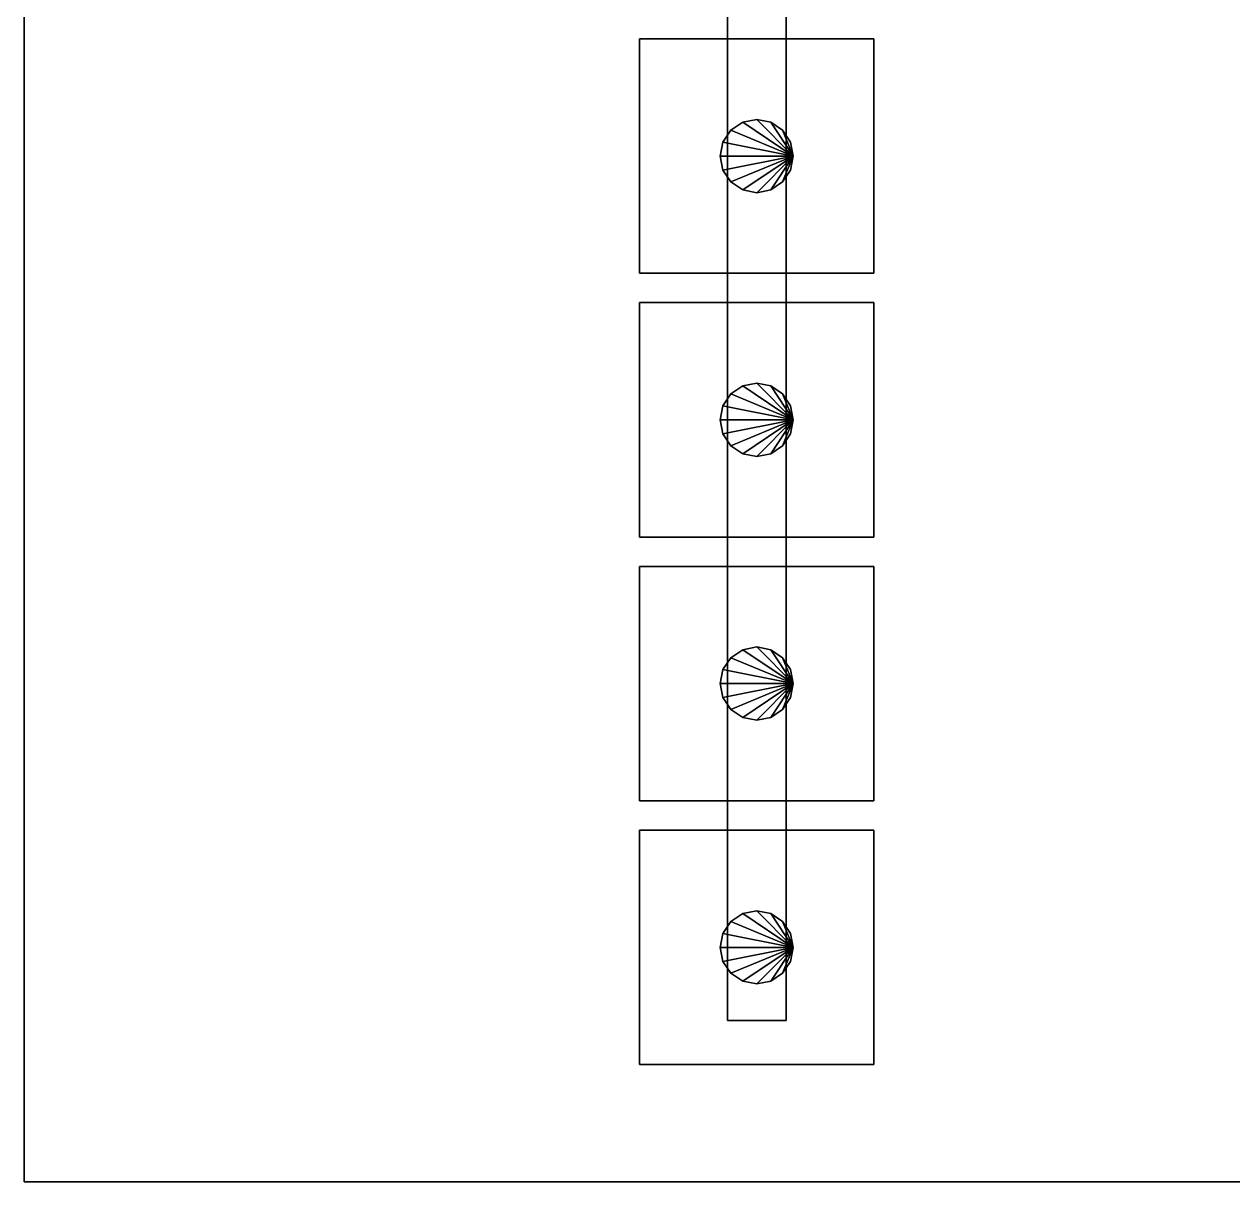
# Model space of a CAD drawing. Header units: metres. Extents: x -2.25 to 1.3, y -0.7 to 2.1.
# Drawn here: x -1.3 to -0.475, y -0.7 to 0.09 of the extents above; entities that cross this region are included whole.
import ezdxf

# ---------------------------------------------------------------- set-up
doc = ezdxf.new("R2010")
doc.units = ezdxf.units.M
doc.layers.add('BLOK_OZEL_PLATFORM', color=140, linetype='CONTINUOUS')
doc.layers.add('MONTAJ_BORULARI', color=2, linetype='CONTINUOUS')

msp = doc.modelspace()

# ---------------------------------------------------------------- linework, layer by layer
at = {"layer": 'BLOK_OZEL_PLATFORM'}
for p, q in [((-1.3, 0.7, -0.05), (-1.3, -0.7, -0.05)), ((-1.3, 0.7), (-1.3, -0.7)), ((-1.3, -0.7, -0.05), (1.3, -0.7, -0.05)), ((-1.3, -0.7), (1.3, -0.7)), ((-1.3, -0.7, -0.05), (-1.3, -0.7))]:
    msp.add_line(p, q, dxfattribs=at)
for points in [[(-1.3, -0.7, -0.05), (1.3, -0.7, -0.05), (1.3, 0.7, -0.05), (-1.3, 0.7, -0.05)], [(-1.3, -0.7), (1.3, -0.7), (1.3, 0.7), (-1.3, 0.7)], [(-1.3, -0.7, -0.05), (-1.3, 0.7, -0.05), (-1.3, 0.7), (-1.3, -0.7)], [(-1.3, -0.7, -0.05), (1.3, -0.7, -0.05), (1.3, -0.7), (-1.3, -0.7)]]:
    msp.add_3dface(points, dxfattribs=at)
at = {"layer": 'MONTAJ_BORULARI'}
for p, q in [((-0.82, 0.59, 0.73), (-0.82, -0.59, 0.73)), ((-0.82, 0.59, 0.77), (-0.82, -0.59, 0.77)), ((-0.82, 0.59, 1.43), (-0.82, -0.59, 1.43)), ((-0.82, 0.59, 1.47), (-0.82, -0.59, 1.47)), ((-0.78, -0.59, 0.73), (-0.78, 0.59, 0.73)), ((-0.78, -0.59, 0.77), (-0.78, 0.59, 0.77)), ((-0.78, -0.59, 1.43), (-0.78, 0.59, 1.43)), ((-0.78, -0.59, 1.47), (-0.78, 0.59, 1.47)), ((-0.72, 0.08), (-0.88, 0.08)), ((-0.88, 0.08), (-0.88, -0.08)), ((-0.72, 0.08, 0.015), (-0.88, 0.08, 0.015)), ((-0.88, 0.08, 0.015), (-0.88, -0.08, 0.015)), ((-0.88, 0.08), (-0.88, 0.08, 0.015)), ((-0.72, -0.08), (-0.72, 0.08)), ((-0.72, -0.08, 0.015), (-0.72, 0.08, 0.015)), ((-0.72, 0.08), (-0.72, 0.08, 0.015)), ((-0.8, 0.025), (-0.80957, 0.0231)), ((-0.8, 0.025, 1.85), (-0.80957, 0.0231, 1.85)), ((-0.79043, 0.0231), (-0.8, 0.025)), ((-0.79043, 0.0231, 1.85), (-0.8, 0.025, 1.85)), ((-0.8, 0.025), (-0.8, 0.025, 1.85)), ((-0.81768, 0.01768), (-0.8231, 0.00957)), ((-0.81768, 0.01768, 1.85), (-0.8231, 0.00957, 1.85)), ((-0.80957, 0.0231), (-0.81768, 0.01768)), ((-0.80957, 0.0231, 1.85), (-0.81768, 0.01768, 1.85)), ((-0.78232, 0.01768), (-0.79043, 0.0231)), ((-0.78232, 0.01768, 1.85), (-0.79043, 0.0231, 1.85)), ((-0.7769, 0.00957), (-0.78232, 0.01768)), ((-0.7769, 0.00957, 1.85), (-0.78232, 0.01768, 1.85)), ((-0.8231, 0.00957), (-0.825, 0)), ((-0.8231, 0.00957, 1.85), (-0.825, 0, 1.85)), ((-0.775, 0), (-0.7769, 0.00957)), ((-0.775, 0, 1.85), (-0.7769, 0.00957, 1.85)), ((-0.825, 0), (-0.8231, -0.00957)), ((-0.825, 0, 1.85), (-0.8231, -0.00957, 1.85)), ((-0.825, 0), (-0.825, 0, 1.85)), ((-0.7769, -0.00957), (-0.775, 0)), ((-0.7769, -0.00957, 1.85), (-0.775, 0, 1.85)), ((-0.775, 0), (-0.775, 0, 1.85)), ((-0.8231, -0.00957), (-0.81768, -0.01768)), ((-0.8231, -0.00957, 1.85), (-0.81768, -0.01768, 1.85)), ((-0.78232, -0.01768), (-0.7769, -0.00957)), ((-0.78232, -0.01768, 1.85), (-0.7769, -0.00957, 1.85)), ((-0.81768, -0.01768), (-0.80957, -0.0231)), ((-0.81768, -0.01768, 1.85), (-0.80957, -0.0231, 1.85)), ((-0.80957, -0.0231), (-0.8, -0.025)), ((-0.80957, -0.0231, 1.85), (-0.8, -0.025, 1.85)), ((-0.8, -0.025), (-0.79043, -0.0231)), ((-0.8, -0.025, 1.85), (-0.79043, -0.0231, 1.85)), ((-0.79043, -0.0231), (-0.78232, -0.01768)), ((-0.79043, -0.0231, 1.85), (-0.78232, -0.01768, 1.85)), ((-0.8, -0.025), (-0.8, -0.025, 1.85)), ((-0.88, -0.08), (-0.72, -0.08)), ((-0.88, -0.08, 0.015), (-0.72, -0.08, 0.015)), ((-0.88, -0.08), (-0.88, -0.08, 0.015)), ((-0.72, -0.08), (-0.72, -0.08, 0.015)), ((-0.72, -0.1), (-0.88, -0.1)), ((-0.88, -0.1), (-0.88, -0.26)), ((-0.72, -0.1, 0.015), (-0.88, -0.1, 0.015)), ((-0.88, -0.1, 0.015), (-0.88, -0.26, 0.015)), ((-0.88, -0.1), (-0.88, -0.1, 0.015)), ((-0.72, -0.26), (-0.72, -0.1)), ((-0.72, -0.26, 0.015), (-0.72, -0.1, 0.015)), ((-0.72, -0.1), (-0.72, -0.1, 0.015)), ((-0.8, -0.155), (-0.80957, -0.1569)), ((-0.8, -0.155, 1.85), (-0.80957, -0.1569, 1.85)), ((-0.79043, -0.1569), (-0.8, -0.155)), ((-0.79043, -0.1569, 1.85), (-0.8, -0.155, 1.85)), ((-0.8, -0.155), (-0.8, -0.155, 1.85)), ((-0.81768, -0.16232), (-0.8231, -0.17043)), ((-0.81768, -0.16232, 1.85), (-0.8231, -0.17043, 1.85)), ((-0.80957, -0.1569), (-0.81768, -0.16232)), ((-0.80957, -0.1569, 1.85), (-0.81768, -0.16232, 1.85)), ((-0.78232, -0.16232), (-0.79043, -0.1569)), ((-0.78232, -0.16232, 1.85), (-0.79043, -0.1569, 1.85)), ((-0.7769, -0.17043), (-0.78232, -0.16232)), ((-0.7769, -0.17043, 1.85), (-0.78232, -0.16232, 1.85)), ((-0.8231, -0.17043), (-0.825, -0.18)), ((-0.8231, -0.17043, 1.85), (-0.825, -0.18, 1.85)), ((-0.775, -0.18), (-0.7769, -0.17043)), ((-0.775, -0.18, 1.85), (-0.7769, -0.17043, 1.85)), ((-0.825, -0.18), (-0.8231, -0.18957)), ((-0.825, -0.18, 1.85), (-0.8231, -0.18957, 1.85)), ((-0.825, -0.18), (-0.825, -0.18, 1.85)), ((-0.7769, -0.18957), (-0.775, -0.18)), ((-0.7769, -0.18957, 1.85), (-0.775, -0.18, 1.85)), ((-0.775, -0.18), (-0.775, -0.18, 1.85)), ((-0.8231, -0.18957), (-0.81768, -0.19768)), ((-0.8231, -0.18957, 1.85), (-0.81768, -0.19768, 1.85)), ((-0.78232, -0.19768), (-0.7769, -0.18957)), ((-0.78232, -0.19768, 1.85), (-0.7769, -0.18957, 1.85)), ((-0.81768, -0.19768), (-0.80957, -0.2031)), ((-0.81768, -0.19768, 1.85), (-0.80957, -0.2031, 1.85)), ((-0.79043, -0.2031), (-0.78232, -0.19768)), ((-0.79043, -0.2031, 1.85), (-0.78232, -0.19768, 1.85)), ((-0.80957, -0.2031), (-0.8, -0.205)), ((-0.80957, -0.2031, 1.85), (-0.8, -0.205, 1.85)), ((-0.8, -0.205), (-0.79043, -0.2031)), ((-0.8, -0.205, 1.85), (-0.79043, -0.2031, 1.85)), ((-0.8, -0.205), (-0.8, -0.205, 1.85)), ((-0.88, -0.26), (-0.72, -0.26)), ((-0.88, -0.26, 0.015), (-0.72, -0.26, 0.015)), ((-0.88, -0.26), (-0.88, -0.26, 0.015)), ((-0.72, -0.26), (-0.72, -0.26, 0.015)), ((-0.72, -0.28), (-0.88, -0.28)), ((-0.88, -0.28), (-0.88, -0.44)), ((-0.72, -0.28, 0.015), (-0.88, -0.28, 0.015)), ((-0.88, -0.28, 0.015), (-0.88, -0.44, 0.015)), ((-0.88, -0.28), (-0.88, -0.28, 0.015)), ((-0.72, -0.44), (-0.72, -0.28)), ((-0.72, -0.44, 0.015), (-0.72, -0.28, 0.015)), ((-0.72, -0.28), (-0.72, -0.28, 0.015)), ((-0.80957, -0.3369), (-0.81768, -0.34232)), ((-0.80957, -0.3369, 1.85), (-0.81768, -0.34232, 1.85)), ((-0.8, -0.335), (-0.80957, -0.3369)), ((-0.8, -0.335, 1.85), (-0.80957, -0.3369, 1.85)), ((-0.79043, -0.3369), (-0.8, -0.335)), ((-0.79043, -0.3369, 1.85), (-0.8, -0.335, 1.85)), ((-0.8, -0.335), (-0.8, -0.335, 1.85)), ((-0.78232, -0.34232), (-0.79043, -0.3369)), ((-0.78232, -0.34232, 1.85), (-0.79043, -0.3369, 1.85)), ((-0.81768, -0.34232), (-0.8231, -0.35043)), ((-0.81768, -0.34232, 1.85), (-0.8231, -0.35043, 1.85)), ((-0.7769, -0.35043), (-0.78232, -0.34232)), ((-0.7769, -0.35043, 1.85), (-0.78232, -0.34232, 1.85)), ((-0.8231, -0.35043), (-0.825, -0.36)), ((-0.8231, -0.35043, 1.85), (-0.825, -0.36, 1.85)), ((-0.775, -0.36), (-0.7769, -0.35043)), ((-0.775, -0.36, 1.85), (-0.7769, -0.35043, 1.85)), ((-0.825, -0.36), (-0.8231, -0.36957)), ((-0.825, -0.36, 1.85), (-0.8231, -0.36957, 1.85)), ((-0.825, -0.36), (-0.825, -0.36, 1.85)), ((-0.7769, -0.36957), (-0.775, -0.36)), ((-0.7769, -0.36957, 1.85), (-0.775, -0.36, 1.85)), ((-0.775, -0.36), (-0.775, -0.36, 1.85)), ((-0.8231, -0.36957), (-0.81768, -0.37768)), ((-0.8231, -0.36957, 1.85), (-0.81768, -0.37768, 1.85)), ((-0.78232, -0.37768), (-0.7769, -0.36957)), ((-0.78232, -0.37768, 1.85), (-0.7769, -0.36957, 1.85)), ((-0.81768, -0.37768), (-0.80957, -0.3831)), ((-0.81768, -0.37768, 1.85), (-0.80957, -0.3831, 1.85)), ((-0.79043, -0.3831), (-0.78232, -0.37768)), ((-0.79043, -0.3831, 1.85), (-0.78232, -0.37768, 1.85)), ((-0.80957, -0.3831), (-0.8, -0.385)), ((-0.80957, -0.3831, 1.85), (-0.8, -0.385, 1.85)), ((-0.8, -0.385), (-0.79043, -0.3831)), ((-0.8, -0.385, 1.85), (-0.79043, -0.3831, 1.85)), ((-0.8, -0.385), (-0.8, -0.385, 1.85)), ((-0.88, -0.44), (-0.72, -0.44)), ((-0.88, -0.44, 0.015), (-0.72, -0.44, 0.015)), ((-0.88, -0.44), (-0.88, -0.44, 0.015)), ((-0.72, -0.44), (-0.72, -0.44, 0.015)), ((-0.72, -0.46), (-0.88, -0.46)), ((-0.88, -0.46), (-0.88, -0.62)), ((-0.72, -0.46, 0.015), (-0.88, -0.46, 0.015)), ((-0.88, -0.46, 0.015), (-0.88, -0.62, 0.015)), ((-0.88, -0.46), (-0.88, -0.46, 0.015)), ((-0.72, -0.62), (-0.72, -0.46)), ((-0.72, -0.62, 0.015), (-0.72, -0.46, 0.015)), ((-0.72, -0.46), (-0.72, -0.46, 0.015)), ((-0.80957, -0.5169), (-0.81768, -0.52232)), ((-0.80957, -0.5169, 1.85), (-0.81768, -0.52232, 1.85)), ((-0.8, -0.515), (-0.80957, -0.5169)), ((-0.8, -0.515, 1.85), (-0.80957, -0.5169, 1.85)), ((-0.79043, -0.5169), (-0.8, -0.515)), ((-0.79043, -0.5169, 1.85), (-0.8, -0.515, 1.85)), ((-0.8, -0.515), (-0.8, -0.515, 1.85)), ((-0.78232, -0.52232), (-0.79043, -0.5169)), ((-0.78232, -0.52232, 1.85), (-0.79043, -0.5169, 1.85)), ((-0.81768, -0.52232), (-0.8231, -0.53043)), ((-0.81768, -0.52232, 1.85), (-0.8231, -0.53043, 1.85)), ((-0.7769, -0.53043), (-0.78232, -0.52232)), ((-0.7769, -0.53043, 1.85), (-0.78232, -0.52232, 1.85)), ((-0.8231, -0.53043), (-0.825, -0.54)), ((-0.8231, -0.53043, 1.85), (-0.825, -0.54, 1.85)), ((-0.775, -0.54), (-0.7769, -0.53043)), ((-0.775, -0.54, 1.85), (-0.7769, -0.53043, 1.85)), ((-0.825, -0.54), (-0.8231, -0.54957)), ((-0.825, -0.54, 1.85), (-0.8231, -0.54957, 1.85)), ((-0.825, -0.54), (-0.825, -0.54, 1.85)), ((-0.7769, -0.54957), (-0.775, -0.54)), ((-0.7769, -0.54957, 1.85), (-0.775, -0.54, 1.85)), ((-0.775, -0.54), (-0.775, -0.54, 1.85)), ((-0.8231, -0.54957), (-0.81768, -0.55768)), ((-0.8231, -0.54957, 1.85), (-0.81768, -0.55768, 1.85)), ((-0.78232, -0.55768), (-0.7769, -0.54957)), ((-0.78232, -0.55768, 1.85), (-0.7769, -0.54957, 1.85)), ((-0.81768, -0.55768), (-0.80957, -0.5631)), ((-0.81768, -0.55768, 1.85), (-0.80957, -0.5631, 1.85)), ((-0.79043, -0.5631), (-0.78232, -0.55768)), ((-0.79043, -0.5631, 1.85), (-0.78232, -0.55768, 1.85)), ((-0.80957, -0.5631), (-0.8, -0.565)), ((-0.80957, -0.5631, 1.85), (-0.8, -0.565, 1.85)), ((-0.8, -0.565), (-0.79043, -0.5631)), ((-0.8, -0.565, 1.85), (-0.79043, -0.5631, 1.85)), ((-0.8, -0.565), (-0.8, -0.565, 1.85)), ((-0.82, -0.59, 0.73), (-0.78, -0.59, 0.73)), ((-0.82, -0.59, 0.77), (-0.78, -0.59, 0.77)), ((-0.82, -0.59, 0.73), (-0.82, -0.59, 0.77)), ((-0.82, -0.59, 1.43), (-0.78, -0.59, 1.43)), ((-0.82, -0.59, 1.47), (-0.78, -0.59, 1.47)), ((-0.82, -0.59, 1.43), (-0.82, -0.59, 1.47)), ((-0.78, -0.59, 0.73), (-0.78, -0.59, 0.77)), ((-0.78, -0.59, 1.43), (-0.78, -0.59, 1.47)), ((-0.88, -0.62), (-0.72, -0.62)), ((-0.88, -0.62, 0.015), (-0.72, -0.62, 0.015)), ((-0.88, -0.62), (-0.88, -0.62, 0.015)), ((-0.72, -0.62), (-0.72, -0.62, 0.015))]:
    msp.add_line(p, q, dxfattribs=at)
for points in [[(-0.82, -0.59, 0.73), (-0.78, -0.59, 0.73), (-0.78, 0.59, 0.73), (-0.82, 0.59, 0.73)], [(-0.82, -0.59, 0.77), (-0.78, -0.59, 0.77), (-0.78, 0.59, 0.77), (-0.82, 0.59, 0.77)], [(-0.82, -0.59, 0.73), (-0.82, 0.59, 0.73), (-0.82, 0.59, 0.77), (-0.82, -0.59, 0.77)], [(-0.82, -0.59, 1.43), (-0.78, -0.59, 1.43), (-0.78, 0.59, 1.43), (-0.82, 0.59, 1.43)], [(-0.82, -0.59, 1.47), (-0.78, -0.59, 1.47), (-0.78, 0.59, 1.47), (-0.82, 0.59, 1.47)], [(-0.82, -0.59, 1.43), (-0.82, 0.59, 1.43), (-0.82, 0.59, 1.47), (-0.82, -0.59, 1.47)], [(-0.78, -0.59, 0.73), (-0.78, 0.59, 0.73), (-0.78, 0.59, 0.77), (-0.78, -0.59, 0.77)], [(-0.78, -0.59, 1.43), (-0.78, 0.59, 1.43), (-0.78, 0.59, 1.47), (-0.78, -0.59, 1.47)], [(-0.88, -0.08), (-0.72, -0.08), (-0.72, 0.08), (-0.88, 0.08)], [(-0.88, -0.08, 0.015), (-0.72, -0.08, 0.015), (-0.72, 0.08, 0.015), (-0.88, 0.08, 0.015)], [(-0.88, 0.08), (-0.72, 0.08), (-0.72, 0.08, 0.015), (-0.88, 0.08, 0.015)], [(-0.88, -0.08), (-0.88, 0.08), (-0.88, 0.08, 0.015), (-0.88, -0.08, 0.015)], [(-0.72, -0.08), (-0.72, 0.08), (-0.72, 0.08, 0.015), (-0.72, -0.08, 0.015)], [(-0.8, 0.025), (-0.80957, 0.0231), (-0.80957, 0.0231, 1.85), (-0.8, 0.025, 1.85)], [(-0.775, 0), (-0.8, 0.025), (-0.80957, 0.0231)], [(-0.775, 0, 1.85), (-0.8, 0.025, 1.85), (-0.80957, 0.0231, 1.85)], [(-0.79043, 0.0231), (-0.8, 0.025), (-0.8, 0.025, 1.85), (-0.79043, 0.0231, 1.85)], [(-0.775, 0), (-0.79043, 0.0231), (-0.8, 0.025)], [(-0.775, 0, 1.85), (-0.79043, 0.0231, 1.85), (-0.8, 0.025, 1.85)], [(-0.81768, 0.01768), (-0.8231, 0.00957), (-0.8231, 0.00957, 1.85), (-0.81768, 0.01768, 1.85)], [(-0.775, 0), (-0.81768, 0.01768), (-0.8231, 0.00957)], [(-0.775, 0, 1.85), (-0.81768, 0.01768, 1.85), (-0.8231, 0.00957, 1.85)], [(-0.80957, 0.0231), (-0.81768, 0.01768), (-0.81768, 0.01768, 1.85), (-0.80957, 0.0231, 1.85)], [(-0.775, 0), (-0.80957, 0.0231), (-0.81768, 0.01768)], [(-0.775, 0, 1.85), (-0.80957, 0.0231, 1.85), (-0.81768, 0.01768, 1.85)], [(-0.78232, 0.01768), (-0.79043, 0.0231), (-0.79043, 0.0231, 1.85), (-0.78232, 0.01768, 1.85)], [(-0.775, 0), (-0.78232, 0.01768), (-0.79043, 0.0231)], [(-0.775, 0, 1.85), (-0.78232, 0.01768, 1.85), (-0.79043, 0.0231, 1.85)], [(-0.7769, 0.00957), (-0.78232, 0.01768), (-0.78232, 0.01768, 1.85), (-0.7769, 0.00957, 1.85)], [(-0.775, 0), (-0.7769, 0.00957), (-0.78232, 0.01768)], [(-0.775, 0, 1.85), (-0.7769, 0.00957, 1.85), (-0.78232, 0.01768, 1.85)], [(-0.8231, 0.00957), (-0.825, 0), (-0.825, 0, 1.85), (-0.8231, 0.00957, 1.85)], [(-0.775, 0), (-0.8231, 0.00957), (-0.825, 0)], [(-0.775, 0, 1.85), (-0.8231, 0.00957, 1.85), (-0.825, 0, 1.85)], [(-0.775, 0), (-0.7769, 0.00957), (-0.7769, 0.00957, 1.85), (-0.775, 0, 1.85)], [(-0.825, 0), (-0.8231, -0.00957), (-0.8231, -0.00957, 1.85), (-0.825, 0, 1.85)], [(-0.775, 0), (-0.825, 0), (-0.8231, -0.00957)], [(-0.775, 0, 1.85), (-0.825, 0, 1.85), (-0.8231, -0.00957, 1.85)], [(-0.775, 0), (-0.8231, -0.00957), (-0.81768, -0.01768)], [(-0.775, 0, 1.85), (-0.8231, -0.00957, 1.85), (-0.81768, -0.01768, 1.85)], [(-0.775, 0), (-0.81768, -0.01768), (-0.80957, -0.0231)], [(-0.775, 0, 1.85), (-0.81768, -0.01768, 1.85), (-0.80957, -0.0231, 1.85)], [(-0.775, 0), (-0.80957, -0.0231), (-0.8, -0.025)], [(-0.775, 0, 1.85), (-0.80957, -0.0231, 1.85), (-0.8, -0.025, 1.85)], [(-0.775, 0), (-0.8, -0.025), (-0.79043, -0.0231)], [(-0.775, 0, 1.85), (-0.8, -0.025, 1.85), (-0.79043, -0.0231, 1.85)], [(-0.775, 0), (-0.79043, -0.0231), (-0.78232, -0.01768)], [(-0.775, 0, 1.85), (-0.79043, -0.0231, 1.85), (-0.78232, -0.01768, 1.85)], [(-0.775, 0), (-0.78232, -0.01768), (-0.7769, -0.00957)], [(-0.775, 0, 1.85), (-0.78232, -0.01768, 1.85), (-0.7769, -0.00957, 1.85)], [(-0.7769, -0.00957), (-0.775, 0), (-0.775, 0, 1.85), (-0.7769, -0.00957, 1.85)], [(-0.8231, -0.00957), (-0.81768, -0.01768), (-0.81768, -0.01768, 1.85), (-0.8231, -0.00957, 1.85)], [(-0.78232, -0.01768), (-0.7769, -0.00957), (-0.7769, -0.00957, 1.85), (-0.78232, -0.01768, 1.85)], [(-0.81768, -0.01768), (-0.80957, -0.0231), (-0.80957, -0.0231, 1.85), (-0.81768, -0.01768, 1.85)], [(-0.80957, -0.0231), (-0.8, -0.025), (-0.8, -0.025, 1.85), (-0.80957, -0.0231, 1.85)], [(-0.8, -0.025), (-0.79043, -0.0231), (-0.79043, -0.0231, 1.85), (-0.8, -0.025, 1.85)], [(-0.79043, -0.0231), (-0.78232, -0.01768), (-0.78232, -0.01768, 1.85), (-0.79043, -0.0231, 1.85)], [(-0.88, -0.08), (-0.72, -0.08), (-0.72, -0.08, 0.015), (-0.88, -0.08, 0.015)], [(-0.88, -0.26), (-0.72, -0.26), (-0.72, -0.1), (-0.88, -0.1)], [(-0.88, -0.26, 0.015), (-0.72, -0.26, 0.015), (-0.72, -0.1, 0.015), (-0.88, -0.1, 0.015)], [(-0.88, -0.1), (-0.72, -0.1), (-0.72, -0.1, 0.015), (-0.88, -0.1, 0.015)], [(-0.88, -0.26), (-0.88, -0.1), (-0.88, -0.1, 0.015), (-0.88, -0.26, 0.015)], [(-0.72, -0.26), (-0.72, -0.1), (-0.72, -0.1, 0.015), (-0.72, -0.26, 0.015)], [(-0.8, -0.155), (-0.80957, -0.1569), (-0.80957, -0.1569, 1.85), (-0.8, -0.155, 1.85)], [(-0.775, -0.18), (-0.8, -0.155), (-0.80957, -0.1569)], [(-0.775, -0.18, 1.85), (-0.8, -0.155, 1.85), (-0.80957, -0.1569, 1.85)], [(-0.79043, -0.1569), (-0.8, -0.155), (-0.8, -0.155, 1.85), (-0.79043, -0.1569, 1.85)], [(-0.775, -0.18), (-0.79043, -0.1569), (-0.8, -0.155)], [(-0.775, -0.18, 1.85), (-0.79043, -0.1569, 1.85), (-0.8, -0.155, 1.85)], [(-0.81768, -0.16232), (-0.8231, -0.17043), (-0.8231, -0.17043, 1.85), (-0.81768, -0.16232, 1.85)], [(-0.775, -0.18), (-0.81768, -0.16232), (-0.8231, -0.17043)], [(-0.775, -0.18, 1.85), (-0.81768, -0.16232, 1.85), (-0.8231, -0.17043, 1.85)], [(-0.80957, -0.1569), (-0.81768, -0.16232), (-0.81768, -0.16232, 1.85), (-0.80957, -0.1569, 1.85)], [(-0.775, -0.18), (-0.80957, -0.1569), (-0.81768, -0.16232)], [(-0.775, -0.18, 1.85), (-0.80957, -0.1569, 1.85), (-0.81768, -0.16232, 1.85)], [(-0.78232, -0.16232), (-0.79043, -0.1569), (-0.79043, -0.1569, 1.85), (-0.78232, -0.16232, 1.85)], [(-0.775, -0.18), (-0.78232, -0.16232), (-0.79043, -0.1569)], [(-0.775, -0.18, 1.85), (-0.78232, -0.16232, 1.85), (-0.79043, -0.1569, 1.85)], [(-0.7769, -0.17043), (-0.78232, -0.16232), (-0.78232, -0.16232, 1.85), (-0.7769, -0.17043, 1.85)], [(-0.775, -0.18), (-0.7769, -0.17043), (-0.78232, -0.16232)], [(-0.775, -0.18, 1.85), (-0.7769, -0.17043, 1.85), (-0.78232, -0.16232, 1.85)], [(-0.8231, -0.17043), (-0.825, -0.18), (-0.825, -0.18, 1.85), (-0.8231, -0.17043, 1.85)], [(-0.775, -0.18), (-0.8231, -0.17043), (-0.825, -0.18)], [(-0.775, -0.18, 1.85), (-0.8231, -0.17043, 1.85), (-0.825, -0.18, 1.85)], [(-0.775, -0.18), (-0.7769, -0.17043), (-0.7769, -0.17043, 1.85), (-0.775, -0.18, 1.85)], [(-0.825, -0.18), (-0.8231, -0.18957), (-0.8231, -0.18957, 1.85), (-0.825, -0.18, 1.85)], [(-0.775, -0.18), (-0.825, -0.18), (-0.8231, -0.18957)], [(-0.775, -0.18, 1.85), (-0.825, -0.18, 1.85), (-0.8231, -0.18957, 1.85)], [(-0.775, -0.18), (-0.8231, -0.18957), (-0.81768, -0.19768)], [(-0.775, -0.18, 1.85), (-0.8231, -0.18957, 1.85), (-0.81768, -0.19768, 1.85)], [(-0.775, -0.18), (-0.81768, -0.19768), (-0.80957, -0.2031)], [(-0.775, -0.18, 1.85), (-0.81768, -0.19768, 1.85), (-0.80957, -0.2031, 1.85)], [(-0.775, -0.18), (-0.80957, -0.2031), (-0.8, -0.205)], [(-0.775, -0.18, 1.85), (-0.80957, -0.2031, 1.85), (-0.8, -0.205, 1.85)], [(-0.775, -0.18), (-0.8, -0.205), (-0.79043, -0.2031)], [(-0.775, -0.18, 1.85), (-0.8, -0.205, 1.85), (-0.79043, -0.2031, 1.85)], [(-0.775, -0.18), (-0.79043, -0.2031), (-0.78232, -0.19768)], [(-0.775, -0.18, 1.85), (-0.79043, -0.2031, 1.85), (-0.78232, -0.19768, 1.85)], [(-0.775, -0.18), (-0.78232, -0.19768), (-0.7769, -0.18957)], [(-0.775, -0.18, 1.85), (-0.78232, -0.19768, 1.85), (-0.7769, -0.18957, 1.85)], [(-0.7769, -0.18957), (-0.775, -0.18), (-0.775, -0.18, 1.85), (-0.7769, -0.18957, 1.85)], [(-0.8231, -0.18957), (-0.81768, -0.19768), (-0.81768, -0.19768, 1.85), (-0.8231, -0.18957, 1.85)], [(-0.78232, -0.19768), (-0.7769, -0.18957), (-0.7769, -0.18957, 1.85), (-0.78232, -0.19768, 1.85)], [(-0.81768, -0.19768), (-0.80957, -0.2031), (-0.80957, -0.2031, 1.85), (-0.81768, -0.19768, 1.85)], [(-0.79043, -0.2031), (-0.78232, -0.19768), (-0.78232, -0.19768, 1.85), (-0.79043, -0.2031, 1.85)], [(-0.80957, -0.2031), (-0.8, -0.205), (-0.8, -0.205, 1.85), (-0.80957, -0.2031, 1.85)], [(-0.8, -0.205), (-0.79043, -0.2031), (-0.79043, -0.2031, 1.85), (-0.8, -0.205, 1.85)], [(-0.88, -0.26), (-0.72, -0.26), (-0.72, -0.26, 0.015), (-0.88, -0.26, 0.015)], [(-0.88, -0.44), (-0.72, -0.44), (-0.72, -0.28), (-0.88, -0.28)], [(-0.88, -0.44, 0.015), (-0.72, -0.44, 0.015), (-0.72, -0.28, 0.015), (-0.88, -0.28, 0.015)], [(-0.88, -0.28), (-0.72, -0.28), (-0.72, -0.28, 0.015), (-0.88, -0.28, 0.015)], [(-0.88, -0.44), (-0.88, -0.28), (-0.88, -0.28, 0.015), (-0.88, -0.44, 0.015)], [(-0.72, -0.44), (-0.72, -0.28), (-0.72, -0.28, 0.015), (-0.72, -0.44, 0.015)], [(-0.80957, -0.3369), (-0.81768, -0.34232), (-0.81768, -0.34232, 1.85), (-0.80957, -0.3369, 1.85)], [(-0.775, -0.36), (-0.80957, -0.3369), (-0.81768, -0.34232)], [(-0.775, -0.36, 1.85), (-0.80957, -0.3369, 1.85), (-0.81768, -0.34232, 1.85)], [(-0.8, -0.335), (-0.80957, -0.3369), (-0.80957, -0.3369, 1.85), (-0.8, -0.335, 1.85)], [(-0.775, -0.36), (-0.8, -0.335), (-0.80957, -0.3369)], [(-0.775, -0.36, 1.85), (-0.8, -0.335, 1.85), (-0.80957, -0.3369, 1.85)], [(-0.79043, -0.3369), (-0.8, -0.335), (-0.8, -0.335, 1.85), (-0.79043, -0.3369, 1.85)], [(-0.775, -0.36), (-0.79043, -0.3369), (-0.8, -0.335)], [(-0.775, -0.36, 1.85), (-0.79043, -0.3369, 1.85), (-0.8, -0.335, 1.85)], [(-0.78232, -0.34232), (-0.79043, -0.3369), (-0.79043, -0.3369, 1.85), (-0.78232, -0.34232, 1.85)], [(-0.775, -0.36), (-0.78232, -0.34232), (-0.79043, -0.3369)], [(-0.775, -0.36, 1.85), (-0.78232, -0.34232, 1.85), (-0.79043, -0.3369, 1.85)], [(-0.81768, -0.34232), (-0.8231, -0.35043), (-0.8231, -0.35043, 1.85), (-0.81768, -0.34232, 1.85)], [(-0.775, -0.36), (-0.81768, -0.34232), (-0.8231, -0.35043)], [(-0.775, -0.36, 1.85), (-0.81768, -0.34232, 1.85), (-0.8231, -0.35043, 1.85)], [(-0.7769, -0.35043), (-0.78232, -0.34232), (-0.78232, -0.34232, 1.85), (-0.7769, -0.35043, 1.85)], [(-0.775, -0.36), (-0.7769, -0.35043), (-0.78232, -0.34232)], [(-0.775, -0.36, 1.85), (-0.7769, -0.35043, 1.85), (-0.78232, -0.34232, 1.85)], [(-0.8231, -0.35043), (-0.825, -0.36), (-0.825, -0.36, 1.85), (-0.8231, -0.35043, 1.85)], [(-0.775, -0.36), (-0.8231, -0.35043), (-0.825, -0.36)], [(-0.775, -0.36, 1.85), (-0.8231, -0.35043, 1.85), (-0.825, -0.36, 1.85)], [(-0.775, -0.36), (-0.7769, -0.35043), (-0.7769, -0.35043, 1.85), (-0.775, -0.36, 1.85)], [(-0.825, -0.36), (-0.8231, -0.36957), (-0.8231, -0.36957, 1.85), (-0.825, -0.36, 1.85)], [(-0.775, -0.36), (-0.825, -0.36), (-0.8231, -0.36957)], [(-0.775, -0.36, 1.85), (-0.825, -0.36, 1.85), (-0.8231, -0.36957, 1.85)], [(-0.775, -0.36), (-0.8231, -0.36957), (-0.81768, -0.37768)], [(-0.775, -0.36, 1.85), (-0.8231, -0.36957, 1.85), (-0.81768, -0.37768, 1.85)], [(-0.775, -0.36), (-0.81768, -0.37768), (-0.80957, -0.3831)], [(-0.775, -0.36, 1.85), (-0.81768, -0.37768, 1.85), (-0.80957, -0.3831, 1.85)], [(-0.775, -0.36), (-0.80957, -0.3831), (-0.8, -0.385)], [(-0.775, -0.36, 1.85), (-0.80957, -0.3831, 1.85), (-0.8, -0.385, 1.85)], [(-0.775, -0.36), (-0.8, -0.385), (-0.79043, -0.3831)], [(-0.775, -0.36, 1.85), (-0.8, -0.385, 1.85), (-0.79043, -0.3831, 1.85)], [(-0.775, -0.36), (-0.79043, -0.3831), (-0.78232, -0.37768)], [(-0.775, -0.36, 1.85), (-0.79043, -0.3831, 1.85), (-0.78232, -0.37768, 1.85)], [(-0.775, -0.36), (-0.78232, -0.37768), (-0.7769, -0.36957)], [(-0.775, -0.36, 1.85), (-0.78232, -0.37768, 1.85), (-0.7769, -0.36957, 1.85)], [(-0.7769, -0.36957), (-0.775, -0.36), (-0.775, -0.36, 1.85), (-0.7769, -0.36957, 1.85)], [(-0.8231, -0.36957), (-0.81768, -0.37768), (-0.81768, -0.37768, 1.85), (-0.8231, -0.36957, 1.85)], [(-0.78232, -0.37768), (-0.7769, -0.36957), (-0.7769, -0.36957, 1.85), (-0.78232, -0.37768, 1.85)], [(-0.81768, -0.37768), (-0.80957, -0.3831), (-0.80957, -0.3831, 1.85), (-0.81768, -0.37768, 1.85)], [(-0.79043, -0.3831), (-0.78232, -0.37768), (-0.78232, -0.37768, 1.85), (-0.79043, -0.3831, 1.85)], [(-0.80957, -0.3831), (-0.8, -0.385), (-0.8, -0.385, 1.85), (-0.80957, -0.3831, 1.85)], [(-0.8, -0.385), (-0.79043, -0.3831), (-0.79043, -0.3831, 1.85), (-0.8, -0.385, 1.85)], [(-0.88, -0.44), (-0.72, -0.44), (-0.72, -0.44, 0.015), (-0.88, -0.44, 0.015)], [(-0.88, -0.62), (-0.72, -0.62), (-0.72, -0.46), (-0.88, -0.46)], [(-0.88, -0.62, 0.015), (-0.72, -0.62, 0.015), (-0.72, -0.46, 0.015), (-0.88, -0.46, 0.015)], [(-0.88, -0.46), (-0.72, -0.46), (-0.72, -0.46, 0.015), (-0.88, -0.46, 0.015)], [(-0.88, -0.62), (-0.88, -0.46), (-0.88, -0.46, 0.015), (-0.88, -0.62, 0.015)], [(-0.72, -0.62), (-0.72, -0.46), (-0.72, -0.46, 0.015), (-0.72, -0.62, 0.015)], [(-0.80957, -0.5169), (-0.81768, -0.52232), (-0.81768, -0.52232, 1.85), (-0.80957, -0.5169, 1.85)], [(-0.775, -0.54), (-0.80957, -0.5169), (-0.81768, -0.52232)], [(-0.775, -0.54, 1.85), (-0.80957, -0.5169, 1.85), (-0.81768, -0.52232, 1.85)], [(-0.8, -0.515), (-0.80957, -0.5169), (-0.80957, -0.5169, 1.85), (-0.8, -0.515, 1.85)], [(-0.775, -0.54), (-0.8, -0.515), (-0.80957, -0.5169)], [(-0.775, -0.54, 1.85), (-0.8, -0.515, 1.85), (-0.80957, -0.5169, 1.85)], [(-0.79043, -0.5169), (-0.8, -0.515), (-0.8, -0.515, 1.85), (-0.79043, -0.5169, 1.85)], [(-0.775, -0.54), (-0.79043, -0.5169), (-0.8, -0.515)], [(-0.775, -0.54, 1.85), (-0.79043, -0.5169, 1.85), (-0.8, -0.515, 1.85)], [(-0.78232, -0.52232), (-0.79043, -0.5169), (-0.79043, -0.5169, 1.85), (-0.78232, -0.52232, 1.85)], [(-0.775, -0.54), (-0.78232, -0.52232), (-0.79043, -0.5169)], [(-0.775, -0.54, 1.85), (-0.78232, -0.52232, 1.85), (-0.79043, -0.5169, 1.85)], [(-0.81768, -0.52232), (-0.8231, -0.53043), (-0.8231, -0.53043, 1.85), (-0.81768, -0.52232, 1.85)], [(-0.775, -0.54), (-0.81768, -0.52232), (-0.8231, -0.53043)], [(-0.775, -0.54, 1.85), (-0.81768, -0.52232, 1.85), (-0.8231, -0.53043, 1.85)], [(-0.7769, -0.53043), (-0.78232, -0.52232), (-0.78232, -0.52232, 1.85), (-0.7769, -0.53043, 1.85)], [(-0.775, -0.54), (-0.7769, -0.53043), (-0.78232, -0.52232)], [(-0.775, -0.54, 1.85), (-0.7769, -0.53043, 1.85), (-0.78232, -0.52232, 1.85)], [(-0.8231, -0.53043), (-0.825, -0.54), (-0.825, -0.54, 1.85), (-0.8231, -0.53043, 1.85)], [(-0.775, -0.54), (-0.8231, -0.53043), (-0.825, -0.54)], [(-0.775, -0.54, 1.85), (-0.8231, -0.53043, 1.85), (-0.825, -0.54, 1.85)], [(-0.775, -0.54), (-0.7769, -0.53043), (-0.7769, -0.53043, 1.85), (-0.775, -0.54, 1.85)], [(-0.825, -0.54), (-0.8231, -0.54957), (-0.8231, -0.54957, 1.85), (-0.825, -0.54, 1.85)], [(-0.775, -0.54), (-0.825, -0.54), (-0.8231, -0.54957)], [(-0.775, -0.54, 1.85), (-0.825, -0.54, 1.85), (-0.8231, -0.54957, 1.85)], [(-0.775, -0.54), (-0.8231, -0.54957), (-0.81768, -0.55768)], [(-0.775, -0.54, 1.85), (-0.8231, -0.54957, 1.85), (-0.81768, -0.55768, 1.85)], [(-0.775, -0.54), (-0.81768, -0.55768), (-0.80957, -0.5631)], [(-0.775, -0.54, 1.85), (-0.81768, -0.55768, 1.85), (-0.80957, -0.5631, 1.85)], [(-0.775, -0.54), (-0.80957, -0.5631), (-0.8, -0.565)], [(-0.775, -0.54, 1.85), (-0.80957, -0.5631, 1.85), (-0.8, -0.565, 1.85)], [(-0.775, -0.54), (-0.8, -0.565), (-0.79043, -0.5631)], [(-0.775, -0.54, 1.85), (-0.8, -0.565, 1.85), (-0.79043, -0.5631, 1.85)], [(-0.775, -0.54), (-0.79043, -0.5631), (-0.78232, -0.55768)], [(-0.775, -0.54, 1.85), (-0.79043, -0.5631, 1.85), (-0.78232, -0.55768, 1.85)], [(-0.775, -0.54), (-0.78232, -0.55768), (-0.7769, -0.54957)], [(-0.775, -0.54, 1.85), (-0.78232, -0.55768, 1.85), (-0.7769, -0.54957, 1.85)], [(-0.7769, -0.54957), (-0.775, -0.54), (-0.775, -0.54, 1.85), (-0.7769, -0.54957, 1.85)], [(-0.8231, -0.54957), (-0.81768, -0.55768), (-0.81768, -0.55768, 1.85), (-0.8231, -0.54957, 1.85)], [(-0.78232, -0.55768), (-0.7769, -0.54957), (-0.7769, -0.54957, 1.85), (-0.78232, -0.55768, 1.85)], [(-0.81768, -0.55768), (-0.80957, -0.5631), (-0.80957, -0.5631, 1.85), (-0.81768, -0.55768, 1.85)], [(-0.79043, -0.5631), (-0.78232, -0.55768), (-0.78232, -0.55768, 1.85), (-0.79043, -0.5631, 1.85)], [(-0.80957, -0.5631), (-0.8, -0.565), (-0.8, -0.565, 1.85), (-0.80957, -0.5631, 1.85)], [(-0.8, -0.565), (-0.79043, -0.5631), (-0.79043, -0.5631, 1.85), (-0.8, -0.565, 1.85)], [(-0.82, -0.59, 0.73), (-0.78, -0.59, 0.73), (-0.78, -0.59, 0.77), (-0.82, -0.59, 0.77)], [(-0.82, -0.59, 1.43), (-0.78, -0.59, 1.43), (-0.78, -0.59, 1.47), (-0.82, -0.59, 1.47)], [(-0.88, -0.62), (-0.72, -0.62), (-0.72, -0.62, 0.015), (-0.88, -0.62, 0.015)]]:
    msp.add_3dface(points, dxfattribs=at)

doc.saveas('drawing.dxf')
